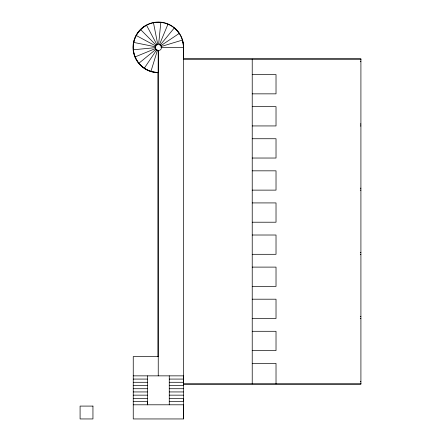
<?xml version="1.0" encoding="UTF-8"?>
<svg xmlns="http://www.w3.org/2000/svg" width="441" height="441" viewBox="0 0 441 441"><rect width="100%" height="100%" fill="white"/><g stroke="black" fill="none" stroke-linecap="round" stroke-linejoin="round"><path stroke-width="0.66" d="M158.236 356.565L133.248 356.565L133.248 418.95L183.412 418.95L183.412 375.859L133.248 375.859M155.629 47.634L133.358 49.772A25.082 25.082 0 0 0 158.236 72.456L158.313 50.765M158.666 44.006L160.816 22.419M150.96 71.354L157.531 49.971M159.366 44.872L167.949 24.211M144.323 68.184L156.814 49.629M160.05 45.28L174.256 27.998A25.082 25.082 0 0 1 179.189 33.45L160.585 45.87M138.893 63.228L156.224 49.089M135.128 56.911L155.193 48.664M160.921 46.592L182.331 40.103A25.082 25.082 0 0 1 183.412 47.38L183.412 384.155L360.914 384.155L360.914 58.862L183.412 58.862M160.954 47.374L183.412 47.374A25.082 25.082 0 0 0 158.358 22.293A25.082 25.082 0 0 0 133.248 47.314A25.082 25.082 0 0 0 158.236 72.456M183.412 59.116L360.914 59.116M360.269 59.761L360.914 59.761M360.269 61.69L360.914 61.69M252.224 74.557L276.022 74.557L276.022 93.85L252.224 93.85M252.224 106.645L276.022 106.645L276.022 125.939L252.224 125.939M360.269 124.009L360.914 124.009M360.269 125.939L360.914 125.939M252.224 138.739L276.022 138.739L276.022 158.032L252.224 158.032M252.224 170.832L276.022 170.832L276.022 190.126L252.224 190.126M360.269 188.197L360.914 188.197M360.269 190.126L360.914 190.126M252.224 202.921L276.022 202.921L276.022 222.214L252.224 222.214M252.224 235.014L276.022 235.014L276.022 254.308L252.224 254.308M360.269 252.379L360.914 252.379M360.269 254.308L360.914 254.308M252.224 267.108L276.022 267.108L276.022 286.402L252.224 286.402M252.224 299.196L276.022 299.196L276.022 318.496L252.224 318.496M360.269 316.566L360.914 316.566M360.269 318.496L360.914 318.496M252.224 331.29L276.022 331.29L276.022 350.584L252.224 350.584M252.224 363.384L276.022 363.384L276.022 383.902M133.248 379.078L147.393 379.078M169.261 379.078L183.412 379.078M360.269 381.327L360.914 381.327M133.248 382.292L147.393 382.292M169.261 382.292L183.412 382.292M360.269 383.257L360.914 383.257M183.412 383.902L360.914 383.902M133.248 385.506L147.393 385.506M169.261 385.506L183.412 385.506M133.248 388.725L147.393 388.725M169.261 388.725L183.412 388.725M133.248 391.939L147.393 391.939M169.261 391.939L183.412 391.939M133.248 395.153L147.393 395.153M169.261 395.153L183.412 395.153M133.248 398.372L147.393 398.372M169.261 398.372L183.412 398.372L183.412 401.586L169.261 401.586M133.248 401.586L147.393 401.586L147.393 404.799L147.393 375.859M133.248 404.799L183.412 404.799L183.412 418.95M158.341 72.699L157.332 72.688A25.335 25.335 0 0 1 133.011 46.9A25.335 25.335 0 0 1 158.286 22.044A25.335 25.335 0 0 1 183.665 46.79L183.66 59.237M155.667 46.84L133.739 42.424A25.082 25.082 0 0 1 146.539 25.236L157.057 44.982M136.23 35.506L155.938 46.096M140.624 29.608L156.412 45.456M153.468 22.772L157.674 44.05M252.224 59.116L252.224 383.902M169.261 375.859L169.261 404.799M158.236 50.82L158.236 375.859M157.977 72.699L157.977 356.565M92.946 406.089L80.086 406.089L80.086 418.95L92.946 418.95L92.946 406.089M156.533 50.042A3.214 3.214 0 0 0 161.538 47.6A3.214 3.214 0 0 0 156.919 44.486A3.214 3.214 0 0 0 156.533 50.042"/></g></svg>
